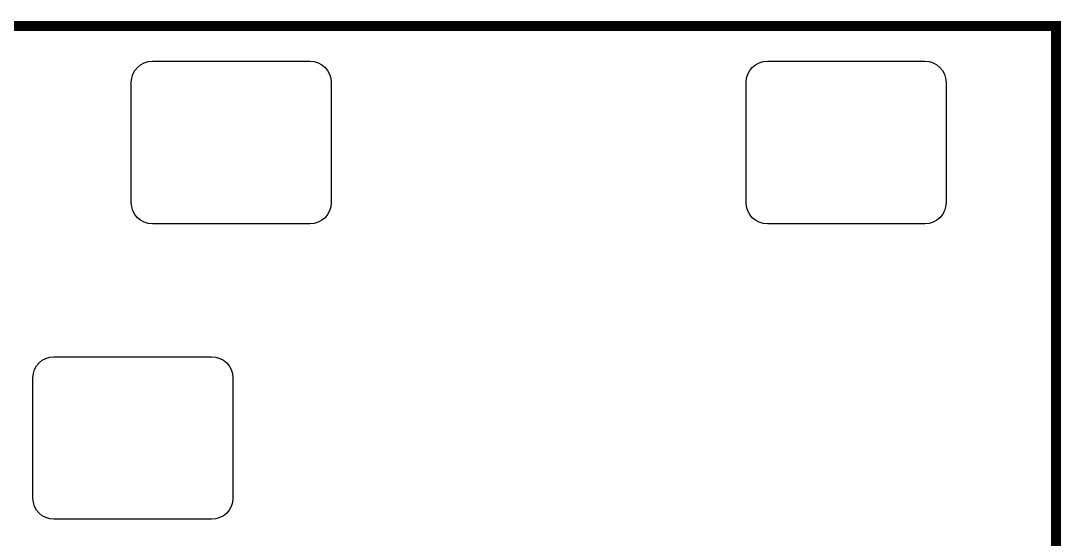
# Model space of a CAD drawing. Header units: inches. Extents: x 15 to 148, y 10 to 111.
# Drawn here: x 129.627 to 131.081, y 102.363 to 103.087 of the extents above; entities that cross this region are included whole.
import ezdxf

# ---------------------------------------------------------------- set-up
doc = ezdxf.new("R2010")
doc.units = ezdxf.units.IN
doc.header["$MEASUREMENT"] = 0
doc.layers.add('BLK_12AWG', color=7, linetype='Continuous')

# ---------------------------------------------------------------- blocks, each defined once
blk = doc.blocks.new('CBA2Board')
at = {"const_width": 0.008}
blk.add_lwpolyline([(155.89756, 103.61123), (156.74401, 103.61123), (156.74401, 104.28052), (155.89756, 104.28052), (155.89756, 103.61123)], dxfattribs=at)
blk.add_lwpolyline([(155.89756, 103.61123), (156.74401, 103.61123), (156.74401, 104.28052), (155.89756, 104.28052), (155.89756, 103.61123)], dxfattribs=at)
blk.add_lwpolyline([(155.89756, 103.61123), (156.74401, 103.61123), (156.74401, 104.28052), (155.89756, 104.28052), (155.89756, 103.61123)], dxfattribs=at)
for points in [[(156.00378, 104.13922), (156.00378, 104.23522), (156.00412, 104.23869), (156.00509, 104.24191), (156.00663, 104.2448), (156.00869, 104.2473), (156.0112, 104.24936), (156.01409, 104.25091), (156.0173, 104.25188), (156.02078, 104.25222), (156.14678, 104.25222), (156.15025, 104.25188), (156.15347, 104.25091), (156.15636, 104.24936), (156.15886, 104.2473), (156.16092, 104.2448), (156.16247, 104.24191), (156.16344, 104.23869), (156.16378, 104.23522), (156.16378, 104.13922), (156.16344, 104.13574), (156.16247, 104.13253), (156.16092, 104.12964), (156.15886, 104.12713), (156.15636, 104.12508), (156.15347, 104.12353), (156.15025, 104.12256), (156.14678, 104.12222), (156.02078, 104.12222), (156.0173, 104.12256), (156.01409, 104.12353), (156.0112, 104.12508), (156.00869, 104.12713), (156.00663, 104.12964), (156.00509, 104.13253), (156.00412, 104.13574), (156.00378, 104.13922)], [(156.4959, 104.13922), (156.4959, 104.23522), (156.49624, 104.23869), (156.49721, 104.24191), (156.49876, 104.2448), (156.50082, 104.2473), (156.50332, 104.24936), (156.50621, 104.25091), (156.50943, 104.25188), (156.5129, 104.25222), (156.6389, 104.25222), (156.64238, 104.25188), (156.64559, 104.25091), (156.64848, 104.24936), (156.65099, 104.2473), (156.65305, 104.2448), (156.65459, 104.24191), (156.65557, 104.23869), (156.6559, 104.23522), (156.6559, 104.13922), (156.65557, 104.13574), (156.65459, 104.13253), (156.65305, 104.12964), (156.65099, 104.12713), (156.64848, 104.12508), (156.64559, 104.12353), (156.64238, 104.12256), (156.6389, 104.12222), (156.5129, 104.12222), (156.50943, 104.12256), (156.50621, 104.12353), (156.50332, 104.12508), (156.50082, 104.12713), (156.49876, 104.12964), (156.49721, 104.13253), (156.49624, 104.13574), (156.4959, 104.13922)], [(155.92504, 103.903), (155.92504, 103.999), (155.92538, 104.00247), (155.92635, 104.00569), (155.92789, 104.00858), (155.92995, 104.01108), (155.93246, 104.01314), (155.93535, 104.01469), (155.93856, 104.01566), (155.94204, 104.016), (156.06804, 104.016), (156.07151, 104.01566), (156.07473, 104.01469), (156.07762, 104.01314), (156.08012, 104.01108), (156.08218, 104.00858), (156.08373, 104.00569), (156.0847, 104.00247), (156.08504, 103.999), (156.08504, 103.903), (156.0847, 103.89952), (156.08373, 103.89631), (156.08218, 103.89342), (156.08012, 103.89091), (156.07762, 103.88885), (156.07473, 103.88731), (156.07151, 103.88634), (156.06804, 103.886), (155.94204, 103.886), (155.93856, 103.88634), (155.93535, 103.88731), (155.93246, 103.88885), (155.92995, 103.89091), (155.92789, 103.89342), (155.92635, 103.89631), (155.92538, 103.89952), (155.92504, 103.903)]]:
    blk.add_lwpolyline(points, close=True)

msp = doc.modelspace()

# ---------------------------------------------------------------- block references
at = {"layer": 'BLK_12AWG', "xscale": 1.74680064, "yscale": 1.74680064, "zscale": 1.74680064}
msp.add_blockref('CBA2Board', (-142.7262, -79.0769), dxfattribs=at)

doc.saveas('drawing.dxf')
